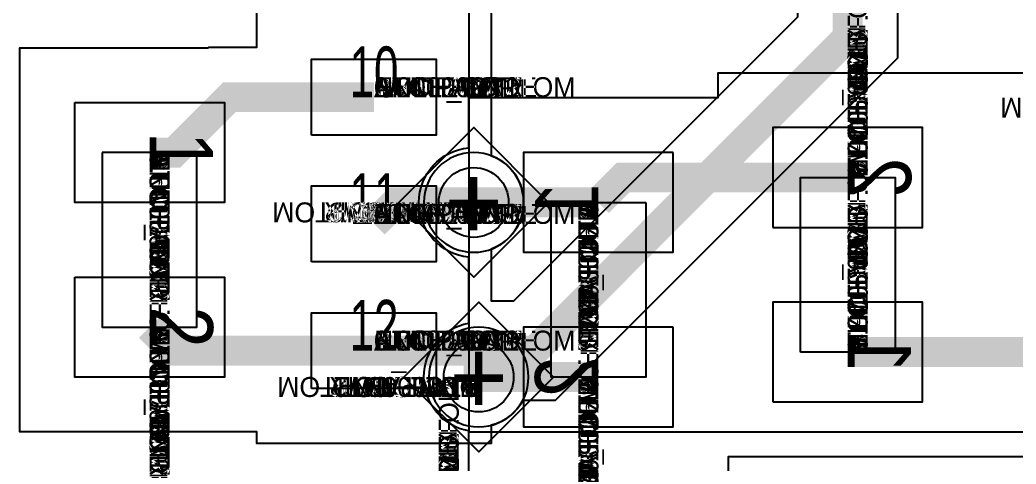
# Model space of a CAD drawing. Extents: x 0 to 323, y 0 to 320.
# Drawn here: x 134.56 to 144.55, y 182.03 to 186.48 of the extents above; entities that cross this region are included whole.
import ezdxf
from ezdxf.enums import TextEntityAlignment as Align

# ---------------------------------------------------------------- set-up
doc = ezdxf.new("R2010")
doc.units = 0
doc.header["$MEASUREMENT"] = 0
doc.layers.get('0').update_dxf_attribs({"linetype": 'CONTINUOUS'})
for name, color, linetype in [('CDN_FIGURES', 7, 'CONTINUOUS'), ('ETCH_BOTTOM', 7, 'CONTINUOUS'), ('ETCH_GND', 3, 'CONTINUOUS'), ('ETCH_INT1', 4, 'CONTINUOUS'), ('ETCH_INT2', 5, 'CONTINUOUS'), ('ETCH_PWR', 6, 'CONTINUOUS'), ('ETCH_TOP', 2, 'CONTINUOUS'), ('MANUFACTURING_NCLEGEND-1-6', 8, 'CONTINUOUS'), ('PACKAGE_GEOMETRY_ASSEMBLY_TOP', 11, 'CONTINUOUS'), ('PACKAGE_GEOMETRY_PIN_NUMBER', 9, 'CONTINUOUS')]:
    doc.layers.add(name, color=color, linetype=linetype)

# ---------------------------------------------------------------- blocks, each defined once
blk = doc.blocks.new('PAD_INFO')
for tag in ['SHAPE_TYPE', 'PAD_HEIGHT', 'PAD_LAYER', 'PAD_TYPE', 'PAD_WIDTH']:
    blk.add_attdef(tag, (0, 0), '', height=0.2)
at = {"flags": 2}
blk.add_attdef('CDN_TYPE', (0, 0), '', height=0.2, dxfattribs=at)
blk = doc.blocks.new('DRILL_INFO')
at = {"flags": 2}
blk.add_attdef('CDN_TYPE', (0, 0), '', height=0.2, dxfattribs=at)
for tag in ['FSHAPE', 'FCHAR', 'DRILL_HEIGHT', 'DIAMETER', 'PLATED', 'DRILL_WIDTH']:
    blk.add_attdef(tag, (0, 0), '', height=0.2)
blk = doc.blocks.new('VIA0700X0300')
at = {"layer": 'ETCH_BOTTOM'}
blk.add_circle((0, 0), 0.35, dxfattribs=at)
at = {"layer": 'ETCH_GND'}
blk.add_circle((0, 0), 0.35, dxfattribs=at)
at = {"layer": 'ETCH_INT1'}
blk.add_circle((0, 0), 0.35, dxfattribs=at)
at = {"layer": 'ETCH_INT2'}
blk.add_circle((0, 0), 0.35, dxfattribs=at)
at = {"layer": 'ETCH_PWR'}
blk.add_circle((0, 0), 0.35, dxfattribs=at)
at = {"layer": 'ETCH_TOP'}
blk.add_circle((0, 0), 0.35, dxfattribs=at)
ref = blk.add_blockref('PAD_INFO', (0, 0))
ref.add_attrib('PAD_LAYER', 'ETCH_TOP', (0, 0), dxfattribs={"height": 0.2})
ref.add_attrib('SHAPE_TYPE', 'NULL', (0, 0), dxfattribs={"height": 0.2})
ref.add_attrib('PAD_TYPE', 'ANTIPAD', (0, 0), dxfattribs={"height": 0.2})
ref.add_attrib('PAD_WIDTH', '0.000000', (0, 0), dxfattribs={"height": 0.2})
ref.add_attrib('PAD_HEIGHT', '0.000000', (0, 0), dxfattribs={"height": 0.2})
ref = blk.add_blockref('PAD_INFO', (0, 0))
ref.add_attrib('PAD_LAYER', 'ETCH_GND', (0, 0), dxfattribs={"height": 0.2})
ref.add_attrib('SHAPE_TYPE', 'NULL', (0, 0), dxfattribs={"height": 0.2})
ref.add_attrib('PAD_TYPE', 'ANTIPAD', (0, 0), dxfattribs={"height": 0.2})
ref.add_attrib('PAD_WIDTH', '0.000000', (0, 0), dxfattribs={"height": 0.2})
ref.add_attrib('PAD_HEIGHT', '0.000000', (0, 0), dxfattribs={"height": 0.2})
ref = blk.add_blockref('PAD_INFO', (0, 0))
ref.add_attrib('PAD_LAYER', 'ETCH_INT1', (0, 0), dxfattribs={"height": 0.2})
ref.add_attrib('SHAPE_TYPE', 'NULL', (0, 0), dxfattribs={"height": 0.2})
ref.add_attrib('PAD_TYPE', 'ANTIPAD', (0, 0), dxfattribs={"height": 0.2})
ref.add_attrib('PAD_WIDTH', '0.000000', (0, 0), dxfattribs={"height": 0.2})
ref.add_attrib('PAD_HEIGHT', '0.000000', (0, 0), dxfattribs={"height": 0.2})
ref = blk.add_blockref('PAD_INFO', (0, 0))
ref.add_attrib('PAD_LAYER', 'ETCH_INT2', (0, 0), dxfattribs={"height": 0.2})
ref.add_attrib('SHAPE_TYPE', 'NULL', (0, 0), dxfattribs={"height": 0.2})
ref.add_attrib('PAD_TYPE', 'ANTIPAD', (0, 0), dxfattribs={"height": 0.2})
ref.add_attrib('PAD_WIDTH', '0.000000', (0, 0), dxfattribs={"height": 0.2})
ref.add_attrib('PAD_HEIGHT', '0.000000', (0, 0), dxfattribs={"height": 0.2})
ref = blk.add_blockref('PAD_INFO', (0, 0))
ref.add_attrib('PAD_LAYER', 'ETCH_PWR', (0, 0), dxfattribs={"height": 0.2})
ref.add_attrib('SHAPE_TYPE', 'NULL', (0, 0), dxfattribs={"height": 0.2})
ref.add_attrib('PAD_TYPE', 'ANTIPAD', (0, 0), dxfattribs={"height": 0.2})
ref.add_attrib('PAD_WIDTH', '0.000000', (0, 0), dxfattribs={"height": 0.2})
ref.add_attrib('PAD_HEIGHT', '0.000000', (0, 0), dxfattribs={"height": 0.2})
ref = blk.add_blockref('PAD_INFO', (0, 0))
ref.add_attrib('PAD_LAYER', 'ETCH_BOTTOM', (0, 0), dxfattribs={"height": 0.2})
ref.add_attrib('SHAPE_TYPE', 'NULL', (0, 0), dxfattribs={"height": 0.2})
ref.add_attrib('PAD_TYPE', 'ANTIPAD', (0, 0), dxfattribs={"height": 0.2})
ref.add_attrib('PAD_WIDTH', '0.000000', (0, 0), dxfattribs={"height": 0.2})
ref.add_attrib('PAD_HEIGHT', '0.000000', (0, 0), dxfattribs={"height": 0.2})
ref = blk.add_blockref('PAD_INFO', (0, 0))
ref.add_attrib('PAD_LAYER', 'ETCH_TOP', (0, 0), dxfattribs={"height": 0.2})
ref.add_attrib('SHAPE_TYPE', 'NULL', (0, 0), dxfattribs={"height": 0.2})
ref.add_attrib('PAD_TYPE', 'THERMAL', (0, 0), dxfattribs={"height": 0.2})
ref.add_attrib('PAD_WIDTH', '0.000000', (0, 0), dxfattribs={"height": 0.2})
ref.add_attrib('PAD_HEIGHT', '0.000000', (0, 0), dxfattribs={"height": 0.2})
ref = blk.add_blockref('PAD_INFO', (0, 0))
ref.add_attrib('PAD_LAYER', 'ETCH_GND', (0, 0), dxfattribs={"height": 0.2})
ref.add_attrib('SHAPE_TYPE', 'NULL', (0, 0), dxfattribs={"height": 0.2})
ref.add_attrib('PAD_TYPE', 'THERMAL', (0, 0), dxfattribs={"height": 0.2})
ref.add_attrib('PAD_WIDTH', '0.000000', (0, 0), dxfattribs={"height": 0.2})
ref.add_attrib('PAD_HEIGHT', '0.000000', (0, 0), dxfattribs={"height": 0.2})
ref = blk.add_blockref('PAD_INFO', (0, 0))
ref.add_attrib('PAD_LAYER', 'ETCH_INT1', (0, 0), dxfattribs={"height": 0.2})
ref.add_attrib('SHAPE_TYPE', 'NULL', (0, 0), dxfattribs={"height": 0.2})
ref.add_attrib('PAD_TYPE', 'THERMAL', (0, 0), dxfattribs={"height": 0.2})
ref.add_attrib('PAD_WIDTH', '0.000000', (0, 0), dxfattribs={"height": 0.2})
ref.add_attrib('PAD_HEIGHT', '0.000000', (0, 0), dxfattribs={"height": 0.2})
ref = blk.add_blockref('PAD_INFO', (0, 0))
ref.add_attrib('PAD_LAYER', 'ETCH_INT2', (0, 0), dxfattribs={"height": 0.2})
ref.add_attrib('SHAPE_TYPE', 'NULL', (0, 0), dxfattribs={"height": 0.2})
ref.add_attrib('PAD_TYPE', 'THERMAL', (0, 0), dxfattribs={"height": 0.2})
ref.add_attrib('PAD_WIDTH', '0.000000', (0, 0), dxfattribs={"height": 0.2})
ref.add_attrib('PAD_HEIGHT', '0.000000', (0, 0), dxfattribs={"height": 0.2})
ref = blk.add_blockref('PAD_INFO', (0, 0))
ref.add_attrib('PAD_LAYER', 'ETCH_PWR', (0, 0), dxfattribs={"height": 0.2})
ref.add_attrib('SHAPE_TYPE', 'NULL', (0, 0), dxfattribs={"height": 0.2})
ref.add_attrib('PAD_TYPE', 'THERMAL', (0, 0), dxfattribs={"height": 0.2})
ref.add_attrib('PAD_WIDTH', '0.000000', (0, 0), dxfattribs={"height": 0.2})
ref.add_attrib('PAD_HEIGHT', '0.000000', (0, 0), dxfattribs={"height": 0.2})
ref = blk.add_blockref('PAD_INFO', (0, 0))
ref.add_attrib('PAD_LAYER', 'ETCH_BOTTOM', (0, 0), dxfattribs={"height": 0.2})
ref.add_attrib('SHAPE_TYPE', 'NULL', (0, 0), dxfattribs={"height": 0.2})
ref.add_attrib('PAD_TYPE', 'THERMAL', (0, 0), dxfattribs={"height": 0.2})
ref.add_attrib('PAD_WIDTH', '0.000000', (0, 0), dxfattribs={"height": 0.2})
ref.add_attrib('PAD_HEIGHT', '0.000000', (0, 0), dxfattribs={"height": 0.2})
ref = blk.add_blockref('PAD_INFO', (0, 0))
ref.add_attrib('PAD_LAYER', 'ETCH_TOP', (0, 0), dxfattribs={"height": 0.2})
ref.add_attrib('SHAPE_TYPE', 'CIRCLE', (0, 0), dxfattribs={"height": 0.2})
ref.add_attrib('PAD_TYPE', 'REGULAR', (0, 0), dxfattribs={"height": 0.2})
ref.add_attrib('PAD_WIDTH', '0.700000', (0, 0), dxfattribs={"height": 0.2})
ref.add_attrib('PAD_HEIGHT', '0.700000', (0, 0), dxfattribs={"height": 0.2})
ref = blk.add_blockref('PAD_INFO', (0, 0))
ref.add_attrib('PAD_LAYER', 'ETCH_GND', (0, 0), dxfattribs={"height": 0.2})
ref.add_attrib('SHAPE_TYPE', 'CIRCLE', (0, 0), dxfattribs={"height": 0.2})
ref.add_attrib('PAD_TYPE', 'REGULAR', (0, 0), dxfattribs={"height": 0.2})
ref.add_attrib('PAD_WIDTH', '0.700000', (0, 0), dxfattribs={"height": 0.2})
ref.add_attrib('PAD_HEIGHT', '0.700000', (0, 0), dxfattribs={"height": 0.2})
ref = blk.add_blockref('PAD_INFO', (0, 0))
ref.add_attrib('PAD_LAYER', 'ETCH_INT1', (0, 0), dxfattribs={"height": 0.2})
ref.add_attrib('SHAPE_TYPE', 'CIRCLE', (0, 0), dxfattribs={"height": 0.2})
ref.add_attrib('PAD_TYPE', 'REGULAR', (0, 0), dxfattribs={"height": 0.2})
ref.add_attrib('PAD_WIDTH', '0.700000', (0, 0), dxfattribs={"height": 0.2})
ref.add_attrib('PAD_HEIGHT', '0.700000', (0, 0), dxfattribs={"height": 0.2})
ref = blk.add_blockref('PAD_INFO', (0, 0))
ref.add_attrib('PAD_LAYER', 'ETCH_INT2', (0, 0), dxfattribs={"height": 0.2})
ref.add_attrib('SHAPE_TYPE', 'CIRCLE', (0, 0), dxfattribs={"height": 0.2})
ref.add_attrib('PAD_TYPE', 'REGULAR', (0, 0), dxfattribs={"height": 0.2})
ref.add_attrib('PAD_WIDTH', '0.700000', (0, 0), dxfattribs={"height": 0.2})
ref.add_attrib('PAD_HEIGHT', '0.700000', (0, 0), dxfattribs={"height": 0.2})
ref = blk.add_blockref('PAD_INFO', (0, 0))
ref.add_attrib('PAD_LAYER', 'ETCH_PWR', (0, 0), dxfattribs={"height": 0.2})
ref.add_attrib('SHAPE_TYPE', 'CIRCLE', (0, 0), dxfattribs={"height": 0.2})
ref.add_attrib('PAD_TYPE', 'REGULAR', (0, 0), dxfattribs={"height": 0.2})
ref.add_attrib('PAD_WIDTH', '0.700000', (0, 0), dxfattribs={"height": 0.2})
ref.add_attrib('PAD_HEIGHT', '0.700000', (0, 0), dxfattribs={"height": 0.2})
ref = blk.add_blockref('PAD_INFO', (0, 0))
ref.add_attrib('PAD_LAYER', 'ETCH_BOTTOM', (0, 0), dxfattribs={"height": 0.2})
ref.add_attrib('SHAPE_TYPE', 'CIRCLE', (0, 0), dxfattribs={"height": 0.2})
ref.add_attrib('PAD_TYPE', 'REGULAR', (0, 0), dxfattribs={"height": 0.2})
ref.add_attrib('PAD_WIDTH', '0.700000', (0, 0), dxfattribs={"height": 0.2})
ref.add_attrib('PAD_HEIGHT', '0.700000', (0, 0), dxfattribs={"height": 0.2})
ref = blk.add_blockref('DRILL_INFO', (0, 0))
ref.add_attrib('DIAMETER', '0.300000', (0, 0), dxfattribs={"height": 0.2})
ref.add_attrib('PLATED', 'PLATED', (0, 0), dxfattribs={"height": 0.2})
ref.add_attrib('FSHAPE', 'DIAMOND', (0, 0), dxfattribs={"height": 0.2})
ref.add_attrib('FCHAR', '+', (0, 0), dxfattribs={"height": 0.2})
ref.add_attrib('DRILL_WIDTH', '1.500000', (0, 0), dxfattribs={"height": 0.2})
ref.add_attrib('DRILL_HEIGHT', '1.500000', (0, 0), dxfattribs={"height": 0.2})
for tag in ['CDN_TYPE', 'PIN']:
    blk.add_attdef(tag, (0, 0), '', height=0.2)
at = {"flags": 2}
for tag in ['PSTKNAME', 'BBV']:
    blk.add_attdef(tag, (0, 0), '', height=0.2, dxfattribs=at)
blk = doc.blocks.new('FIGURE_DIAMOND')
at = {"layer": 'CDN_FIGURES'}
blk.add_lwpolyline([(-0.5, 0), (0, 0.5), (0.5, 0), (0, -0.5)], close=True, dxfattribs=at)
blk = doc.blocks.new('RC1000X1500TS')
at = {"layer": 'ETCH_TOP'}
blk.add_lwpolyline([(-0.5, -0.75), (-0.5, 0.75), (0.5, 0.75), (0.5, -0.75)], close=True, dxfattribs=at)
ref = blk.add_blockref('PAD_INFO', (0, 0))
ref.add_attrib('PAD_LAYER', 'ETCH_TOP', (0, 0), dxfattribs={"height": 0.2})
ref.add_attrib('SHAPE_TYPE', 'NULL', (0, 0), dxfattribs={"height": 0.2})
ref.add_attrib('PAD_TYPE', 'ANTIPAD', (0, 0), dxfattribs={"height": 0.2})
ref.add_attrib('PAD_WIDTH', '0.000000', (0, 0), dxfattribs={"height": 0.2})
ref.add_attrib('PAD_HEIGHT', '0.000000', (0, 0), dxfattribs={"height": 0.2})
ref = blk.add_blockref('PAD_INFO', (0, 0))
ref.add_attrib('PAD_LAYER', 'ETCH_GND', (0, 0), dxfattribs={"height": 0.2})
ref.add_attrib('SHAPE_TYPE', 'NULL', (0, 0), dxfattribs={"height": 0.2})
ref.add_attrib('PAD_TYPE', 'ANTIPAD', (0, 0), dxfattribs={"height": 0.2})
ref.add_attrib('PAD_WIDTH', '0.000000', (0, 0), dxfattribs={"height": 0.2})
ref.add_attrib('PAD_HEIGHT', '0.000000', (0, 0), dxfattribs={"height": 0.2})
ref = blk.add_blockref('PAD_INFO', (0, 0))
ref.add_attrib('PAD_LAYER', 'ETCH_INT1', (0, 0), dxfattribs={"height": 0.2})
ref.add_attrib('SHAPE_TYPE', 'NULL', (0, 0), dxfattribs={"height": 0.2})
ref.add_attrib('PAD_TYPE', 'ANTIPAD', (0, 0), dxfattribs={"height": 0.2})
ref.add_attrib('PAD_WIDTH', '0.000000', (0, 0), dxfattribs={"height": 0.2})
ref.add_attrib('PAD_HEIGHT', '0.000000', (0, 0), dxfattribs={"height": 0.2})
ref = blk.add_blockref('PAD_INFO', (0, 0))
ref.add_attrib('PAD_LAYER', 'ETCH_INT2', (0, 0), dxfattribs={"height": 0.2})
ref.add_attrib('SHAPE_TYPE', 'NULL', (0, 0), dxfattribs={"height": 0.2})
ref.add_attrib('PAD_TYPE', 'ANTIPAD', (0, 0), dxfattribs={"height": 0.2})
ref.add_attrib('PAD_WIDTH', '0.000000', (0, 0), dxfattribs={"height": 0.2})
ref.add_attrib('PAD_HEIGHT', '0.000000', (0, 0), dxfattribs={"height": 0.2})
ref = blk.add_blockref('PAD_INFO', (0, 0))
ref.add_attrib('PAD_LAYER', 'ETCH_PWR', (0, 0), dxfattribs={"height": 0.2})
ref.add_attrib('SHAPE_TYPE', 'NULL', (0, 0), dxfattribs={"height": 0.2})
ref.add_attrib('PAD_TYPE', 'ANTIPAD', (0, 0), dxfattribs={"height": 0.2})
ref.add_attrib('PAD_WIDTH', '0.000000', (0, 0), dxfattribs={"height": 0.2})
ref.add_attrib('PAD_HEIGHT', '0.000000', (0, 0), dxfattribs={"height": 0.2})
ref = blk.add_blockref('PAD_INFO', (0, 0))
ref.add_attrib('PAD_LAYER', 'ETCH_BOTTOM', (0, 0), dxfattribs={"height": 0.2})
ref.add_attrib('SHAPE_TYPE', 'NULL', (0, 0), dxfattribs={"height": 0.2})
ref.add_attrib('PAD_TYPE', 'ANTIPAD', (0, 0), dxfattribs={"height": 0.2})
ref.add_attrib('PAD_WIDTH', '0.000000', (0, 0), dxfattribs={"height": 0.2})
ref.add_attrib('PAD_HEIGHT', '0.000000', (0, 0), dxfattribs={"height": 0.2})
ref = blk.add_blockref('PAD_INFO', (0, 0))
ref.add_attrib('PAD_LAYER', 'ETCH_TOP', (0, 0), dxfattribs={"height": 0.2})
ref.add_attrib('SHAPE_TYPE', 'NULL', (0, 0), dxfattribs={"height": 0.2})
ref.add_attrib('PAD_TYPE', 'THERMAL', (0, 0), dxfattribs={"height": 0.2})
ref.add_attrib('PAD_WIDTH', '0.000000', (0, 0), dxfattribs={"height": 0.2})
ref.add_attrib('PAD_HEIGHT', '0.000000', (0, 0), dxfattribs={"height": 0.2})
ref = blk.add_blockref('PAD_INFO', (0, 0))
ref.add_attrib('PAD_LAYER', 'ETCH_GND', (0, 0), dxfattribs={"height": 0.2})
ref.add_attrib('SHAPE_TYPE', 'NULL', (0, 0), dxfattribs={"height": 0.2})
ref.add_attrib('PAD_TYPE', 'THERMAL', (0, 0), dxfattribs={"height": 0.2})
ref.add_attrib('PAD_WIDTH', '0.000000', (0, 0), dxfattribs={"height": 0.2})
ref.add_attrib('PAD_HEIGHT', '0.000000', (0, 0), dxfattribs={"height": 0.2})
ref = blk.add_blockref('PAD_INFO', (0, 0))
ref.add_attrib('PAD_LAYER', 'ETCH_INT1', (0, 0), dxfattribs={"height": 0.2})
ref.add_attrib('SHAPE_TYPE', 'NULL', (0, 0), dxfattribs={"height": 0.2})
ref.add_attrib('PAD_TYPE', 'THERMAL', (0, 0), dxfattribs={"height": 0.2})
ref.add_attrib('PAD_WIDTH', '0.000000', (0, 0), dxfattribs={"height": 0.2})
ref.add_attrib('PAD_HEIGHT', '0.000000', (0, 0), dxfattribs={"height": 0.2})
ref = blk.add_blockref('PAD_INFO', (0, 0))
ref.add_attrib('PAD_LAYER', 'ETCH_INT2', (0, 0), dxfattribs={"height": 0.2})
ref.add_attrib('SHAPE_TYPE', 'NULL', (0, 0), dxfattribs={"height": 0.2})
ref.add_attrib('PAD_TYPE', 'THERMAL', (0, 0), dxfattribs={"height": 0.2})
ref.add_attrib('PAD_WIDTH', '0.000000', (0, 0), dxfattribs={"height": 0.2})
ref.add_attrib('PAD_HEIGHT', '0.000000', (0, 0), dxfattribs={"height": 0.2})
ref = blk.add_blockref('PAD_INFO', (0, 0))
ref.add_attrib('PAD_LAYER', 'ETCH_PWR', (0, 0), dxfattribs={"height": 0.2})
ref.add_attrib('SHAPE_TYPE', 'NULL', (0, 0), dxfattribs={"height": 0.2})
ref.add_attrib('PAD_TYPE', 'THERMAL', (0, 0), dxfattribs={"height": 0.2})
ref.add_attrib('PAD_WIDTH', '0.000000', (0, 0), dxfattribs={"height": 0.2})
ref.add_attrib('PAD_HEIGHT', '0.000000', (0, 0), dxfattribs={"height": 0.2})
ref = blk.add_blockref('PAD_INFO', (0, 0))
ref.add_attrib('PAD_LAYER', 'ETCH_BOTTOM', (0, 0), dxfattribs={"height": 0.2})
ref.add_attrib('SHAPE_TYPE', 'NULL', (0, 0), dxfattribs={"height": 0.2})
ref.add_attrib('PAD_TYPE', 'THERMAL', (0, 0), dxfattribs={"height": 0.2})
ref.add_attrib('PAD_WIDTH', '0.000000', (0, 0), dxfattribs={"height": 0.2})
ref.add_attrib('PAD_HEIGHT', '0.000000', (0, 0), dxfattribs={"height": 0.2})
ref = blk.add_blockref('PAD_INFO', (0, 0))
ref.add_attrib('PAD_LAYER', 'ETCH_GND', (0, 0), dxfattribs={"height": 0.2})
ref.add_attrib('SHAPE_TYPE', 'NULL', (0, 0), dxfattribs={"height": 0.2})
ref.add_attrib('PAD_TYPE', 'REGULAR', (0, 0), dxfattribs={"height": 0.2})
ref.add_attrib('PAD_WIDTH', '0.000000', (0, 0), dxfattribs={"height": 0.2})
ref.add_attrib('PAD_HEIGHT', '0.000000', (0, 0), dxfattribs={"height": 0.2})
ref = blk.add_blockref('PAD_INFO', (0, 0))
ref.add_attrib('PAD_LAYER', 'ETCH_INT1', (0, 0), dxfattribs={"height": 0.2})
ref.add_attrib('SHAPE_TYPE', 'NULL', (0, 0), dxfattribs={"height": 0.2})
ref.add_attrib('PAD_TYPE', 'REGULAR', (0, 0), dxfattribs={"height": 0.2})
ref.add_attrib('PAD_WIDTH', '0.000000', (0, 0), dxfattribs={"height": 0.2})
ref.add_attrib('PAD_HEIGHT', '0.000000', (0, 0), dxfattribs={"height": 0.2})
ref = blk.add_blockref('PAD_INFO', (0, 0))
ref.add_attrib('PAD_LAYER', 'ETCH_INT2', (0, 0), dxfattribs={"height": 0.2})
ref.add_attrib('SHAPE_TYPE', 'NULL', (0, 0), dxfattribs={"height": 0.2})
ref.add_attrib('PAD_TYPE', 'REGULAR', (0, 0), dxfattribs={"height": 0.2})
ref.add_attrib('PAD_WIDTH', '0.000000', (0, 0), dxfattribs={"height": 0.2})
ref.add_attrib('PAD_HEIGHT', '0.000000', (0, 0), dxfattribs={"height": 0.2})
ref = blk.add_blockref('PAD_INFO', (0, 0))
ref.add_attrib('PAD_LAYER', 'ETCH_PWR', (0, 0), dxfattribs={"height": 0.2})
ref.add_attrib('SHAPE_TYPE', 'NULL', (0, 0), dxfattribs={"height": 0.2})
ref.add_attrib('PAD_TYPE', 'REGULAR', (0, 0), dxfattribs={"height": 0.2})
ref.add_attrib('PAD_WIDTH', '0.000000', (0, 0), dxfattribs={"height": 0.2})
ref.add_attrib('PAD_HEIGHT', '0.000000', (0, 0), dxfattribs={"height": 0.2})
ref = blk.add_blockref('PAD_INFO', (0, 0))
ref.add_attrib('PAD_LAYER', 'ETCH_BOTTOM', (0, 0), dxfattribs={"height": 0.2})
ref.add_attrib('SHAPE_TYPE', 'NULL', (0, 0), dxfattribs={"height": 0.2})
ref.add_attrib('PAD_TYPE', 'REGULAR', (0, 0), dxfattribs={"height": 0.2})
ref.add_attrib('PAD_WIDTH', '0.000000', (0, 0), dxfattribs={"height": 0.2})
ref.add_attrib('PAD_HEIGHT', '0.000000', (0, 0), dxfattribs={"height": 0.2})
ref = blk.add_blockref('DRILL_INFO', (0, 0))
ref.add_attrib('DIAMETER', '0.000000', (0, 0), dxfattribs={"height": 0.2})
ref.add_attrib('PLATED', 'PLATED', (0, 0), dxfattribs={"height": 0.2})
ref.add_attrib('FSHAPE', 'NULL', (0, 0), dxfattribs={"height": 0.2})
ref.add_attrib('DRILL_WIDTH', '0.000000', (0, 0), dxfattribs={"height": 0.2})
ref.add_attrib('DRILL_HEIGHT', '0.000000', (0, 0), dxfattribs={"height": 0.2})
ref = blk.add_blockref('PAD_INFO', (0, 0))
ref.add_attrib('PAD_LAYER', 'ETCH_TOP', (0, 0), dxfattribs={"height": 0.2})
ref.add_attrib('SHAPE_TYPE', 'RECTANGLE', (0, 0), dxfattribs={"height": 0.2})
ref.add_attrib('PAD_TYPE', 'REGULAR', (0, 0), dxfattribs={"height": 0.2})
ref.add_attrib('PAD_WIDTH', '1.000000', (0, 0), dxfattribs={"height": 0.2})
ref.add_attrib('PAD_HEIGHT', '1.500000', (0, 0), dxfattribs={"height": 0.2})
for tag in ['CDN_TYPE', 'PIN']:
    blk.add_attdef(tag, (0, 0), '', height=0.2)
at = {"flags": 2}
for tag in ['PSTKNAME', 'BBV']:
    blk.add_attdef(tag, (0, 0), '', height=0.2, dxfattribs=at)
blk = doc.blocks.new('F56')
at = {"layer": 'PACKAGE_GEOMETRY_ASSEMBLY_TOP'}
blk.add_lwpolyline([(0, -0.475), (1.75, -0.475), (1.75, 0.475), (0, 0.475)], close=True, dxfattribs=at)
at = {"layer": 'ETCH_TOP'}
ref = blk.add_blockref('RC1000X1500TS', (0, 0), dxfattribs=at)
ref.add_attrib('CDN_TYPE', 'PIN', (0, 0), dxfattribs={"height": 0.2})
ref.add_attrib('PIN', '1', (0, 0), dxfattribs={"height": 0.2})
ref = blk.add_blockref('RC1000X1500TS', (1.75, 0), dxfattribs=at)
ref.add_attrib('CDN_TYPE', 'PIN', (0, 0), dxfattribs={"height": 0.2})
ref.add_attrib('PIN', '2', (0, 0), dxfattribs={"height": 0.2})
at = {"flags": 2}
for tag in ['SYMBOL_TYPE', 'CDN_TYPE', 'REFDES']:
    blk.add_attdef(tag, (0, 0), '', height=0.2, dxfattribs=at)
blk = doc.blocks.new('RC1250X0760TS')
at = {"layer": 'ETCH_TOP'}
blk.add_lwpolyline([(-0.625, -0.38), (-0.625, 0.38), (0.625, 0.38), (0.625, -0.38)], close=True, dxfattribs=at)
ref = blk.add_blockref('PAD_INFO', (0, 0))
ref.add_attrib('PAD_LAYER', 'ETCH_TOP', (0, 0), dxfattribs={"height": 0.2})
ref.add_attrib('SHAPE_TYPE', 'NULL', (0, 0), dxfattribs={"height": 0.2})
ref.add_attrib('PAD_TYPE', 'ANTIPAD', (0, 0), dxfattribs={"height": 0.2})
ref.add_attrib('PAD_WIDTH', '0.000000', (0, 0), dxfattribs={"height": 0.2})
ref.add_attrib('PAD_HEIGHT', '0.000000', (0, 0), dxfattribs={"height": 0.2})
ref = blk.add_blockref('PAD_INFO', (0, 0))
ref.add_attrib('PAD_LAYER', 'ETCH_GND', (0, 0), dxfattribs={"height": 0.2})
ref.add_attrib('SHAPE_TYPE', 'NULL', (0, 0), dxfattribs={"height": 0.2})
ref.add_attrib('PAD_TYPE', 'ANTIPAD', (0, 0), dxfattribs={"height": 0.2})
ref.add_attrib('PAD_WIDTH', '0.000000', (0, 0), dxfattribs={"height": 0.2})
ref.add_attrib('PAD_HEIGHT', '0.000000', (0, 0), dxfattribs={"height": 0.2})
ref = blk.add_blockref('PAD_INFO', (0, 0))
ref.add_attrib('PAD_LAYER', 'ETCH_INT1', (0, 0), dxfattribs={"height": 0.2})
ref.add_attrib('SHAPE_TYPE', 'NULL', (0, 0), dxfattribs={"height": 0.2})
ref.add_attrib('PAD_TYPE', 'ANTIPAD', (0, 0), dxfattribs={"height": 0.2})
ref.add_attrib('PAD_WIDTH', '0.000000', (0, 0), dxfattribs={"height": 0.2})
ref.add_attrib('PAD_HEIGHT', '0.000000', (0, 0), dxfattribs={"height": 0.2})
ref = blk.add_blockref('PAD_INFO', (0, 0))
ref.add_attrib('PAD_LAYER', 'ETCH_INT2', (0, 0), dxfattribs={"height": 0.2})
ref.add_attrib('SHAPE_TYPE', 'NULL', (0, 0), dxfattribs={"height": 0.2})
ref.add_attrib('PAD_TYPE', 'ANTIPAD', (0, 0), dxfattribs={"height": 0.2})
ref.add_attrib('PAD_WIDTH', '0.000000', (0, 0), dxfattribs={"height": 0.2})
ref.add_attrib('PAD_HEIGHT', '0.000000', (0, 0), dxfattribs={"height": 0.2})
ref = blk.add_blockref('PAD_INFO', (0, 0))
ref.add_attrib('PAD_LAYER', 'ETCH_PWR', (0, 0), dxfattribs={"height": 0.2})
ref.add_attrib('SHAPE_TYPE', 'NULL', (0, 0), dxfattribs={"height": 0.2})
ref.add_attrib('PAD_TYPE', 'ANTIPAD', (0, 0), dxfattribs={"height": 0.2})
ref.add_attrib('PAD_WIDTH', '0.000000', (0, 0), dxfattribs={"height": 0.2})
ref.add_attrib('PAD_HEIGHT', '0.000000', (0, 0), dxfattribs={"height": 0.2})
ref = blk.add_blockref('PAD_INFO', (0, 0))
ref.add_attrib('PAD_LAYER', 'ETCH_BOTTOM', (0, 0), dxfattribs={"height": 0.2})
ref.add_attrib('SHAPE_TYPE', 'NULL', (0, 0), dxfattribs={"height": 0.2})
ref.add_attrib('PAD_TYPE', 'ANTIPAD', (0, 0), dxfattribs={"height": 0.2})
ref.add_attrib('PAD_WIDTH', '0.000000', (0, 0), dxfattribs={"height": 0.2})
ref.add_attrib('PAD_HEIGHT', '0.000000', (0, 0), dxfattribs={"height": 0.2})
ref = blk.add_blockref('PAD_INFO', (0, 0))
ref.add_attrib('PAD_LAYER', 'ETCH_TOP', (0, 0), dxfattribs={"height": 0.2})
ref.add_attrib('SHAPE_TYPE', 'NULL', (0, 0), dxfattribs={"height": 0.2})
ref.add_attrib('PAD_TYPE', 'THERMAL', (0, 0), dxfattribs={"height": 0.2})
ref.add_attrib('PAD_WIDTH', '0.000000', (0, 0), dxfattribs={"height": 0.2})
ref.add_attrib('PAD_HEIGHT', '0.000000', (0, 0), dxfattribs={"height": 0.2})
ref = blk.add_blockref('PAD_INFO', (0, 0))
ref.add_attrib('PAD_LAYER', 'ETCH_GND', (0, 0), dxfattribs={"height": 0.2})
ref.add_attrib('SHAPE_TYPE', 'NULL', (0, 0), dxfattribs={"height": 0.2})
ref.add_attrib('PAD_TYPE', 'THERMAL', (0, 0), dxfattribs={"height": 0.2})
ref.add_attrib('PAD_WIDTH', '0.000000', (0, 0), dxfattribs={"height": 0.2})
ref.add_attrib('PAD_HEIGHT', '0.000000', (0, 0), dxfattribs={"height": 0.2})
ref = blk.add_blockref('PAD_INFO', (0, 0))
ref.add_attrib('PAD_LAYER', 'ETCH_INT1', (0, 0), dxfattribs={"height": 0.2})
ref.add_attrib('SHAPE_TYPE', 'NULL', (0, 0), dxfattribs={"height": 0.2})
ref.add_attrib('PAD_TYPE', 'THERMAL', (0, 0), dxfattribs={"height": 0.2})
ref.add_attrib('PAD_WIDTH', '0.000000', (0, 0), dxfattribs={"height": 0.2})
ref.add_attrib('PAD_HEIGHT', '0.000000', (0, 0), dxfattribs={"height": 0.2})
ref = blk.add_blockref('PAD_INFO', (0, 0))
ref.add_attrib('PAD_LAYER', 'ETCH_INT2', (0, 0), dxfattribs={"height": 0.2})
ref.add_attrib('SHAPE_TYPE', 'NULL', (0, 0), dxfattribs={"height": 0.2})
ref.add_attrib('PAD_TYPE', 'THERMAL', (0, 0), dxfattribs={"height": 0.2})
ref.add_attrib('PAD_WIDTH', '0.000000', (0, 0), dxfattribs={"height": 0.2})
ref.add_attrib('PAD_HEIGHT', '0.000000', (0, 0), dxfattribs={"height": 0.2})
ref = blk.add_blockref('PAD_INFO', (0, 0))
ref.add_attrib('PAD_LAYER', 'ETCH_PWR', (0, 0), dxfattribs={"height": 0.2})
ref.add_attrib('SHAPE_TYPE', 'NULL', (0, 0), dxfattribs={"height": 0.2})
ref.add_attrib('PAD_TYPE', 'THERMAL', (0, 0), dxfattribs={"height": 0.2})
ref.add_attrib('PAD_WIDTH', '0.000000', (0, 0), dxfattribs={"height": 0.2})
ref.add_attrib('PAD_HEIGHT', '0.000000', (0, 0), dxfattribs={"height": 0.2})
ref = blk.add_blockref('PAD_INFO', (0, 0))
ref.add_attrib('PAD_LAYER', 'ETCH_BOTTOM', (0, 0), dxfattribs={"height": 0.2})
ref.add_attrib('SHAPE_TYPE', 'NULL', (0, 0), dxfattribs={"height": 0.2})
ref.add_attrib('PAD_TYPE', 'THERMAL', (0, 0), dxfattribs={"height": 0.2})
ref.add_attrib('PAD_WIDTH', '0.000000', (0, 0), dxfattribs={"height": 0.2})
ref.add_attrib('PAD_HEIGHT', '0.000000', (0, 0), dxfattribs={"height": 0.2})
ref = blk.add_blockref('PAD_INFO', (0, 0))
ref.add_attrib('PAD_LAYER', 'ETCH_TOP', (0, 0), dxfattribs={"height": 0.2})
ref.add_attrib('SHAPE_TYPE', 'RECTANGLE', (0, 0), dxfattribs={"height": 0.2})
ref.add_attrib('PAD_TYPE', 'REGULAR', (0, 0), dxfattribs={"height": 0.2})
ref.add_attrib('PAD_WIDTH', '1.250000', (0, 0), dxfattribs={"height": 0.2})
ref.add_attrib('PAD_HEIGHT', '0.760000', (0, 0), dxfattribs={"height": 0.2})
ref = blk.add_blockref('PAD_INFO', (0, 0))
ref.add_attrib('PAD_LAYER', 'ETCH_GND', (0, 0), dxfattribs={"height": 0.2})
ref.add_attrib('SHAPE_TYPE', 'NULL', (0, 0), dxfattribs={"height": 0.2})
ref.add_attrib('PAD_TYPE', 'REGULAR', (0, 0), dxfattribs={"height": 0.2})
ref.add_attrib('PAD_WIDTH', '0.000000', (0, 0), dxfattribs={"height": 0.2})
ref.add_attrib('PAD_HEIGHT', '0.000000', (0, 0), dxfattribs={"height": 0.2})
ref = blk.add_blockref('PAD_INFO', (0, 0))
ref.add_attrib('PAD_LAYER', 'ETCH_INT1', (0, 0), dxfattribs={"height": 0.2})
ref.add_attrib('SHAPE_TYPE', 'NULL', (0, 0), dxfattribs={"height": 0.2})
ref.add_attrib('PAD_TYPE', 'REGULAR', (0, 0), dxfattribs={"height": 0.2})
ref.add_attrib('PAD_WIDTH', '0.000000', (0, 0), dxfattribs={"height": 0.2})
ref.add_attrib('PAD_HEIGHT', '0.000000', (0, 0), dxfattribs={"height": 0.2})
ref = blk.add_blockref('PAD_INFO', (0, 0))
ref.add_attrib('PAD_LAYER', 'ETCH_INT2', (0, 0), dxfattribs={"height": 0.2})
ref.add_attrib('SHAPE_TYPE', 'NULL', (0, 0), dxfattribs={"height": 0.2})
ref.add_attrib('PAD_TYPE', 'REGULAR', (0, 0), dxfattribs={"height": 0.2})
ref.add_attrib('PAD_WIDTH', '0.000000', (0, 0), dxfattribs={"height": 0.2})
ref.add_attrib('PAD_HEIGHT', '0.000000', (0, 0), dxfattribs={"height": 0.2})
ref = blk.add_blockref('PAD_INFO', (0, 0))
ref.add_attrib('PAD_LAYER', 'ETCH_PWR', (0, 0), dxfattribs={"height": 0.2})
ref.add_attrib('SHAPE_TYPE', 'NULL', (0, 0), dxfattribs={"height": 0.2})
ref.add_attrib('PAD_TYPE', 'REGULAR', (0, 0), dxfattribs={"height": 0.2})
ref.add_attrib('PAD_WIDTH', '0.000000', (0, 0), dxfattribs={"height": 0.2})
ref.add_attrib('PAD_HEIGHT', '0.000000', (0, 0), dxfattribs={"height": 0.2})
ref = blk.add_blockref('PAD_INFO', (0, 0))
ref.add_attrib('PAD_LAYER', 'ETCH_BOTTOM', (0, 0), dxfattribs={"height": 0.2})
ref.add_attrib('SHAPE_TYPE', 'NULL', (0, 0), dxfattribs={"height": 0.2})
ref.add_attrib('PAD_TYPE', 'REGULAR', (0, 0), dxfattribs={"height": 0.2})
ref.add_attrib('PAD_WIDTH', '0.000000', (0, 0), dxfattribs={"height": 0.2})
ref.add_attrib('PAD_HEIGHT', '0.000000', (0, 0), dxfattribs={"height": 0.2})
ref = blk.add_blockref('DRILL_INFO', (0, 0))
ref.add_attrib('DIAMETER', '0.000000', (0, 0), dxfattribs={"height": 0.2})
ref.add_attrib('PLATED', 'PLATED', (0, 0), dxfattribs={"height": 0.2})
ref.add_attrib('FSHAPE', 'NULL', (0, 0), dxfattribs={"height": 0.2})
ref.add_attrib('DRILL_WIDTH', '0.000000', (0, 0), dxfattribs={"height": 0.2})
ref.add_attrib('DRILL_HEIGHT', '0.000000', (0, 0), dxfattribs={"height": 0.2})
for tag in ['CDN_TYPE', 'PIN']:
    blk.add_attdef(tag, (0, 0), '', height=0.2)
at = {"flags": 2}
for tag in ['PSTKNAME', 'BBV']:
    blk.add_attdef(tag, (0, 0), '', height=0.2, dxfattribs=at)
blk = doc.blocks.new('SO-24W')
at = {"layer": 'PACKAGE_GEOMETRY_ASSEMBLY_TOP'}
blk.add_lwpolyline([(-3.8, -7.8), (3.8, -7.8), (3.8, 7.8), (-3.8, 7.8)], close=True, dxfattribs=at)
at = {"layer": 'ETCH_TOP'}
ref = blk.add_blockref('RC1250X0760TS', (-4.75, -6.985), dxfattribs=at)
ref.add_attrib('CDN_TYPE', 'PIN', (0, 0), dxfattribs={"height": 0.2})
ref.add_attrib('PIN', '12', (0, 0), dxfattribs={"height": 0.2})
ref = blk.add_blockref('RC1250X0760TS', (-4.75, -4.445), dxfattribs=at)
ref.add_attrib('CDN_TYPE', 'PIN', (0, 0), dxfattribs={"height": 0.2})
ref.add_attrib('PIN', '10', (0, 0), dxfattribs={"height": 0.2})
ref = blk.add_blockref('RC1250X0760TS', (-4.75, -5.715), dxfattribs=at)
ref.add_attrib('CDN_TYPE', 'PIN', (0, 0), dxfattribs={"height": 0.2})
ref.add_attrib('PIN', '11', (0, 0), dxfattribs={"height": 0.2})
ref = blk.add_blockref('RC1250X0760TS', (4.75, -6.985), dxfattribs=at)
ref.add_attrib('CDN_TYPE', 'PIN', (0, 0), dxfattribs={"height": 0.2})
ref.add_attrib('PIN', '13', (0, 0), dxfattribs={"height": 0.2})
ref = blk.add_blockref('RC1250X0760TS', (4.75, -4.445), dxfattribs=at)
ref.add_attrib('CDN_TYPE', 'PIN', (0, 0), dxfattribs={"height": 0.2})
ref.add_attrib('PIN', '15', (0, 0), dxfattribs={"height": 0.2})
ref = blk.add_blockref('RC1250X0760TS', (4.75, -5.715), dxfattribs=at)
ref.add_attrib('CDN_TYPE', 'PIN', (0, 0), dxfattribs={"height": 0.2})
ref.add_attrib('PIN', '14', (0, 0), dxfattribs={"height": 0.2})
at = {"flags": 2}
for tag in ['SYMBOL_TYPE', 'CDN_TYPE', 'REFDES']:
    blk.add_attdef(tag, (0, 0), '', height=0.2, dxfattribs=at)

msp = doc.modelspace()

# ---------------------------------------------------------------- linework, layer by layer
at = {"layer": 'ETCH_BOTTOM'}
for points, format in [([(139.0625, 181.9056), (139.0625, 182.3646, -0.831918), (139.0625, 183.4464), (139.0625, 184.1077, -0.912717), (139.0625, 185.2033), (139.0625, 185.7056), (141.5625, 185.7056), (141.5625, 185.9556), (145.9226, 185.9556, -1.375369), (146.6627, 185.2155), (146.6627, 183.7195, -0.938107), (146.6627, 182.6215), (146.6627, 182.1054), (141.6627, 182.1054), (141.6627, 181.8554)], "xyb"), ([(142.8626, 184.9055, 0.3, 0.3, 0), (140.6126, 184.9055, 0.3, 0.3, 0), (140.3626, 184.6555, 0.3, 0.3, 0)], "xyseb"), ([(140.3626, 184.6555, 0.3, 0.3, 0), (139.1126, 184.6555, 0.3, 0.3, 0)], "xyseb"), ([(142.8626, 183.1555, 0.3, 0.3, 0), (145.3626, 183.1555, 0.3, 0.3, 0)], "xyseb"), ([(140.3626, 182.9055, 0.3, 0.3, 0), (139.1626, 182.9055, 0.3, 0.3, 0)], "xyseb"), ([(138.7626, 180.8555, 0.2, 0.2, 0), (138.7626, 181.9563, 0.2, 0.2, 0)], "xyseb")]:
    msp.add_lwpolyline(points, format=format, dxfattribs=at)
at = {"layer": 'ETCH_GND'}
for points in [[(139.6127, 184.6555, 1), (138.6125, 184.6555, 1)], [(139.6627, 182.9055, 1), (138.6625, 182.9055, 1)]]:
    msp.add_lwpolyline(points, format="xyb", close=True, dxfattribs=at)
at = {"layer": 'ETCH_INT1'}
for points in [[(139.6127, 184.6555, 1), (138.6125, 184.6555, 1)], [(139.6627, 182.9055, 1), (138.6625, 182.9055, 1)]]:
    msp.add_lwpolyline(points, format="xyb", close=True, dxfattribs=at)
at = {"layer": 'ETCH_INT2'}
for points in [[(139.6127, 184.6555, 1), (138.6125, 184.6555, 1)], [(139.6627, 182.9055, 1), (138.6625, 182.9055, 1)]]:
    msp.add_lwpolyline(points, format="xyb", close=True, dxfattribs=at)
at = {"layer": 'ETCH_PWR'}
for points in [[(139.6127, 184.6555, 1), (138.6125, 184.6555, 1)], [(139.6627, 182.9055, 1), (138.6625, 182.9055, 1)]]:
    msp.add_lwpolyline(points, format="xyb", close=True, dxfattribs=at)
at = {"layer": 'ETCH_TOP'}
for points, format in [([(139.2877, 195.0686), (139.2877, 189.9831, -0.670205), (139.2877, 189.0579), (139.2877, 185.1239, -0.693763), (139.2877, 184.1871), (139.2877, 183.6706), (139.5161, 183.6706), (142.3625, 186.517), (142.3625, 188.4055, -1), (143.3627, 188.4055), (143.3627, 186.1028), (139.9303, 182.6704), (139.604, 182.6704, -0.210153), (139.2877, 182.4213), (139.2877, 182.2404), (136.9375, 182.2404), (136.9375, 182.3554), (134.5625, 182.3554), (134.5625, 186.2056), (136.4505, 186.2056), (136.4555, 186.2106), (136.9375, 186.2106), (136.9375, 193.9554)], "xyb"), ([(139.2126, 183.1705, 0.3, 0.3, 0), (139.7232, 183.1705, 0.3, 0.3, 0), (142.8626, 186.3099, 0.3, 0.3, 0), (142.8626, 188.4055, 0.3, 0.3, 0)], "xyseb"), ([(135.8626, 185.1555, 0.3, 0.3, 0), (136.1076, 185.1555, 0.3, 0.3, 0), (136.6626, 185.7105, 0.3, 0.3, 0), (138.1126, 185.7105, 0.3, 0.3, 0)], "xyseb"), ([(139.1126, 184.6555, 0.3, 0.3, 0), (138.3276, 184.6555, 0.3, 0.3, 0), (138.1126, 184.4405, 0.3, 0.3, 0)], "xyseb"), ([(135.8626, 183.4055, 0.3, 0.3, 0), (136.0976, 183.1705, 0.3, 0.3, 0), (138.1126, 183.1705, 0.3, 0.3, 0)], "xyseb"), ([(139.2126, 183.1705, 0.3, 0.3, 0), (138.1126, 183.1705, 0.3, 0.3, 0)], "xyseb"), ([(139.1626, 182.9055, 0.3, 0.3, 0), (139.1626, 183.1205, 0.3, 0.3, 0), (139.2126, 183.1705, 0.3, 0.3, 0)], "xyseb")]:
    msp.add_lwpolyline(points, format=format, dxfattribs=at)

# ---------------------------------------------------------------- block references
msp.add_blockref('SO-24W', (142.8626, 190.1555))
at = {"xscale": -1}
for p, rotation in [((142.8626, 183.1555), 270), ((140.3626, 184.6555), 90), ((138.7626, 179.1055), 270)]:
    msp.add_blockref('F56', p, dxfattribs=dict(at, rotation=rotation))
at = {"rotation": 270}
msp.add_blockref('F56', (135.8626, 185.1555), dxfattribs=at)
at = {"layer": 'ETCH_TOP', "rotation": 180}
for p in [(146.4126, 185.7055), (139.1126, 184.6555), (139.1626, 182.9055)]:
    msp.add_blockref('VIA0700X0300', p, dxfattribs=at)
at = {"layer": 'MANUFACTURING_NCLEGEND-1-6', "xscale": 1.5, "yscale": 1.5}
for p in [(139.1126, 184.6555), (139.1626, 182.9055)]:
    msp.add_blockref('FIGURE_DIAMOND', p, dxfattribs=at)

# ---------------------------------------------------------------- texts
at = {"layer": 'MANUFACTURING_NCLEGEND-1-6'}
for p in [(139.1126, 184.6555), (139.1626, 182.9055)]:
    msp.add_text('+', height=0.75, dxfattribs=at).set_placement(p, align=Align.MIDDLE_CENTER)
at = {"layer": 'PACKAGE_GEOMETRY_PIN_NUMBER', "width": 0.649606}
for s, p in [('10', (138.1126, 185.7105)), ('11', (138.1126, 184.4405)), ('12', (138.1126, 183.1705))]:
    msp.add_text(s, height=0.508, dxfattribs=at).set_placement(p, align=Align.CENTER)
at = {"layer": 'PACKAGE_GEOMETRY_PIN_NUMBER', "width": 0.88}
for s, p in [('1', (135.8626, 185.1555)), ('2', (135.8626, 183.4055))]:
    msp.add_text(s, height=0.635, rotation=270, dxfattribs=at).set_placement(p, align=Align.CENTER)
at = {"layer": 'PACKAGE_GEOMETRY_PIN_NUMBER', "text_generation_flag": 2, "width": 0.88}
for s, rotation, p in [('2', 270, (142.8626, 184.9055)), ('1', 90, (140.3626, 184.6555)), ('1', 270, (142.8626, 183.1555)), ('2', 90, (140.3626, 182.9055))]:
    msp.add_text(s, height=0.635, rotation=rotation, dxfattribs=at).set_placement(p, align=Align.CENTER)

doc.saveas('drawing.dxf')
